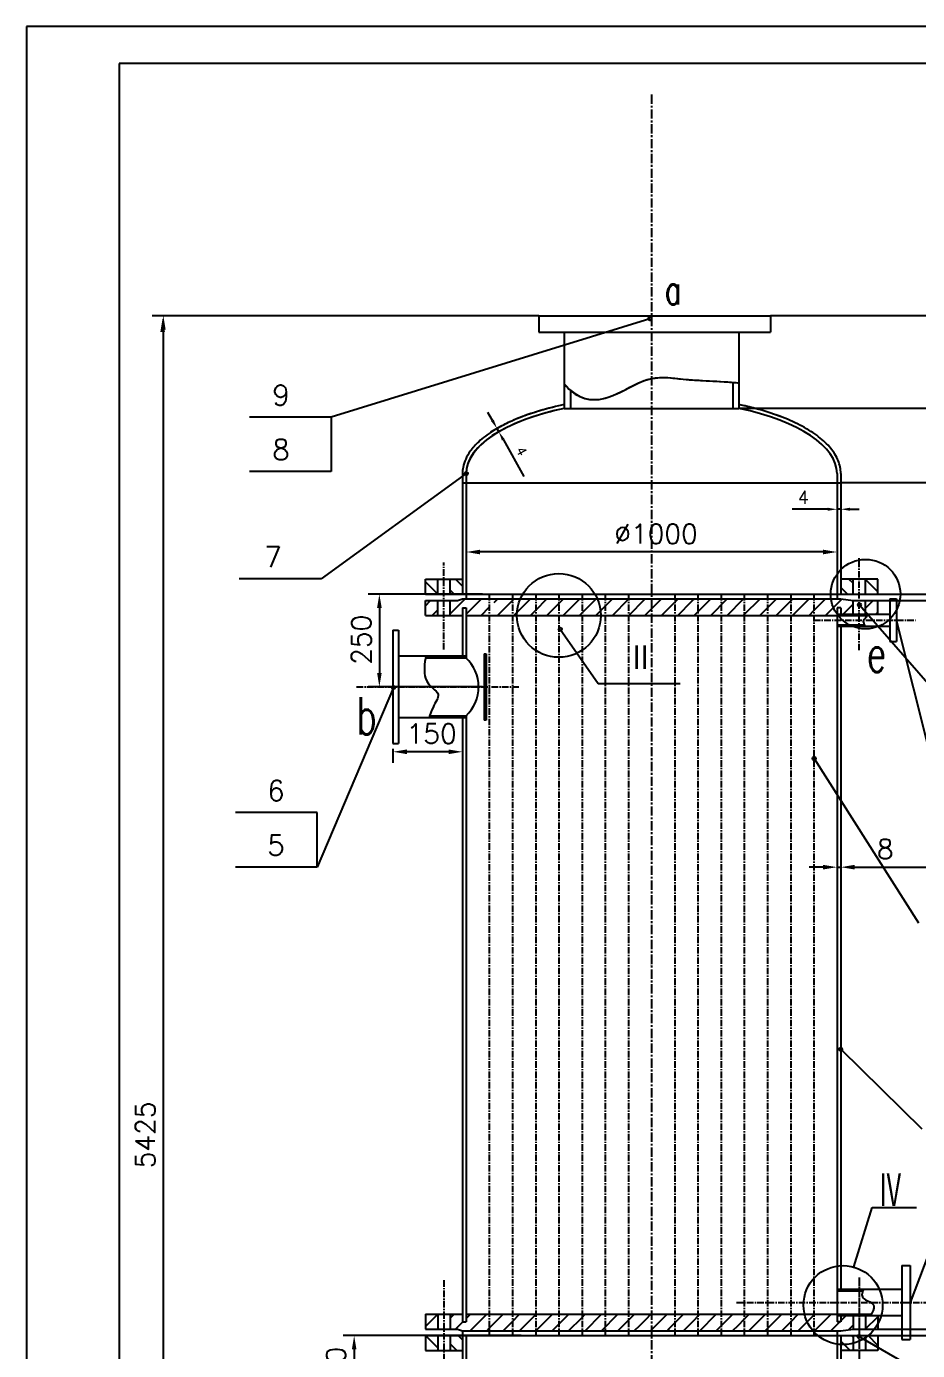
# Model space of a CAD drawing. Header units: millimetres. Extents: x 4178 to 18518, y 3515 to 11925.
# Drawn here: x 4178 to 6580, y 8353 to 11925 of the extents above; entities that cross this region are included whole.
import ezdxf

# ---------------------------------------------------------------- set-up
doc = ezdxf.new("R2010")
doc.units = ezdxf.units.MM
doc.linetypes.add('CENTER', pattern=[2, 1.25, -0.25, 0.25, -0.25])
for name, color, linetype in [('1轮廓实线层', 1, 'Continuous'), ('2细线层', 2, 'Continuous'), ('3中心线层', 3, 'CENTER'), ('5剖面线层', 2, 'Continuous'), ('6文字层', 2, 'Continuous'), ('7标注层', 4, 'Continuous'), ('TEXT', 2, 'Continuous'), ('图框层', 1, 'Continuous')]:
    doc.layers.add(name, color=color, linetype=linetype)
doc.styles.add('PC_TEXTSTYLE', font='txt.shx', dxfattribs={"bigfont": 'hzfs.shx'})

msp = doc.modelspace()

# ---------------------------------------------------------------- linework, layer by layer
at = {"layer": '1轮廓实线层', "ltscale": 14}
for p, q in [((5559.1, 11144.4, 0), (5559.1, 11100.1, 0)), ((6184.1, 11144.4, 0), (6184.1, 11100.1, 0)), ((5559.1, 11100.1, 0), (6184.1, 11100.1, 0)), ((5627.8, 11100.1, 0), (5627.8, 10894.4, 0)), ((6099, 11100.1, 0), (6099, 10894.4, 0)), ((6082.1, 10964.7, 0), (6082.1, 10894.4, 0)), ((5644.6, 10942.9, 0), (5644.6, 10894.4, 0)), ((5353.4, 10718.5, 0), (5353.4, 10393.5, 0)), ((5363.4, 10718.5, 0), (5363.4, 10380.7, 0)), ((6363.4, 10718.5, 0), (6363.4, 10380.7, 0)), ((6373.4, 10718.5, 0), (6373.4, 10393.5, 0)), ((5353.4, 10693.5, 0), (6373.4, 10693.5, 0)), ((6363.4, 10590.6, 0), (6363.4, 10393.5, 0)), ((6373.4, 10590.6, 0), (6373.4, 10393.5, 0)), ((5253.4, 10393.5, 0), (5253.4, 10433.5, 0)), ((5253.4, 10433.5, 0), (5353.4, 10433.5, 0)), ((5286.5, 10393.5, 0), (5286.5, 10433.5, 0)), ((5320.3, 10393.5, 0), (5320.3, 10433.5, 0)), ((6473.4, 10433.5, 0), (6373.4, 10433.5, 0)), ((6406.5, 10393.5, 0), (6406.5, 10433.5, 0)), ((6440.3, 10393.5, 0), (6440.3, 10433.5, 0)), ((6473.4, 10393.5, 0), (6473.4, 10433.5, 0)), ((5253.4, 10393.5, 0), (5984.6, 10393.5, 0)), ((5984.6, 10393.5, 0), (6473.4, 10393.5, 0)), ((5253.4, 10336, 0), (5253.4, 10376, 0)), ((5286.5, 10336, 0), (5286.5, 10376, 0)), ((5320.3, 10336, 0), (5320.3, 10376, 0)), ((5353.4, 10380.7, 0), (5738.4, 10380.7, 0)), ((5738.4, 10380.6, 0), (6373.4, 10380.7, 0)), ((6406.5, 10339.4, 0), (6406.5, 10376, 0)), ((6440.3, 10339.4, 0), (6440.3, 10376, 0)), ((6473.4, 10339.4, 0), (6473.4, 10376, 0)), ((6505.4, 10380.9, 0), (6505.4, 10265.9, 0)), ((6505.4, 10380.9, 0), (6523.4, 10380.9, 0)), ((6523.4, 10380.9, 0), (6523.4, 10265.9, 0)), ((5253.4, 10336, 0), (5353.4, 10336, 0)), ((5353.4, 10356.7, 0), (5363.4, 10356.7, 0)), ((5353.4, 10356.7, 0), (5353.4, 10226.6, 0)), ((5363.4, 10356.7, 0), (5363.4, 10221.6, 0)), ((5363.4, 10336, 0), (5738.4, 10336, 0)), ((5738.4, 10336, 0), (6363.4, 10336.1, 0)), ((6373.4, 10356.2, 0), (6363.4, 10356.2, 0)), ((6363.4, 10356.2, 0), (6363.4, 10106, 0)), ((6363.4, 10339.4, 0), (6505.4, 10339.4, 0)), ((6363.4, 10335.9, 0), (6444.3, 10335.9, 0)), ((6373.4, 10356.2, 0), (6373.4, 10339.4, 0)), ((5165.9, 10296.6, 0), (5180.9, 10296.6, 0)), ((5165.9, 10296.6, 0), (5165.9, 9990.4, 0)), ((5180.9, 10296.6, 0), (5180.9, 9990.4, 0)), ((5353.4, 10310.4, 0), (5353.4, 10226.6, 0)), ((5363.4, 10315.4, 0), (5363.4, 10221.6, 0)), ((6363.4, 10310.9, 0), (6436.8, 10310.9, 0)), ((6363.4, 10307.4, 0), (6505.4, 10307.4, 0)), ((6373.4, 10307.4, 0), (6373.4, 10109.5, 0)), ((5353.4, 10268.5, 0), (5353.4, 10226.6, 0)), ((5363.4, 10268.5, 0), (5363.4, 10221.6, 0)), ((6363.4, 10268.5, 0), (6363.4, 10106, 0)), ((6373.4, 10268.5, 0), (6373.4, 10109.5, 0)), ((6505.4, 10265.9, 0), (6523.4, 10265.9, 0)), ((5180.9, 10226.6, 0), (5363.4, 10226.6, 0)), ((5253.8, 10221.6, 0), (5363.4, 10221.6, 0)), ((6363.4, 10113, 0), (6363.4, 10018.5, 0)), ((6363.4, 10113, 0), (6363.4, 9491, 0)), ((6373.4, 10109.5, 0), (6373.4, 10018.5, 0)), ((6373.4, 10109.5, 0), (6373.4, 9515.7, 0)), ((5180.9, 10060.4, 0), (5363.4, 10060.4, 0)), ((5265, 10065.4, 0), (5363.4, 10065.4, 0)), ((5353.4, 10060.4, 0), (5353.4, 10018.5, 0)), ((5353.4, 10060.4, 0), (5353.4, 9515.7, 0)), ((5363.4, 10065.4, 0), (5363.4, 10018.5, 0)), ((5363.4, 10065.4, 0), (5363.4, 9491, 0)), ((5165.9, 9990.4, 0), (5180.9, 9990.4, 0)), ((5363.4, 9540.5, 0), (5363.4, 9018.5, 0)), ((6363.4, 9540.5, 0), (6363.4, 9018.5, 0)), ((5353.4, 9515.7, 0), (5353.4, 9018.5, 0)), ((6373.4, 9515.7, 0), (6373.4, 9018.5, 0)), ((5353.4, 9018.5, 0), (5353.4, 8430.2, 0)), ((5363.4, 9018.5, 0), (5363.4, 8430.2, 0)), ((6363.4, 9018.5, 0), (6363.4, 8674.7, 0)), ((6373.4, 9018.5, 0), (6373.4, 8679.1, 0)), ((6363.4, 8683.5, 0), (6363.4, 8430.8, 0)), ((6373.4, 8679.1, 0), (6373.4, 8518.5, 0)), ((6538.4, 8582.9, 0), (6560.9, 8582.9, 0)), ((6538.4, 8582.9, 0), (6538.4, 8382.9, 0)), ((6560.9, 8582.9, 0), (6560.9, 8382.9, 0)), ((6363.4, 8518.5, 0), (6538.4, 8518.5, 0)), ((6363.4, 8514.1, 0), (6433.1, 8514.1, 0)), ((5253.4, 8451, 0), (5353.4, 8451, 0)), ((5253.4, 8451, 0), (5253.4, 8410.9, 0)), ((5286.5, 8451, 0), (5286.5, 8410.9, 0)), ((5320.3, 8451, 0), (5320.3, 8410.9, 0)), ((5353.4, 8430.2, 0), (5363.4, 8430.2, 0)), ((5363.4, 8451, 0), (5988.4, 8450.9, 0)), ((5988.4, 8450.9, 0), (6363.4, 8450.9, 0)), ((6363.4, 8451.6, 0), (6456, 8451.6, 0)), ((6363.4, 8447.2, 0), (6538.4, 8447.2, 0)), ((6373.4, 8430.8, 0), (6363.4, 8430.8, 0)), ((6373.4, 8447.2, 0), (6373.4, 8430.8, 0)), ((6406.5, 8447.2, 0), (6406.5, 8410.9, 0)), ((6440.3, 8447.2, 0), (6440.3, 8410.9, 0)), ((6473.4, 8447.2, 0), (6473.4, 8410.9, 0)), ((5253.4, 8393.5, 0), (6473.4, 8393.5, 0)), ((5253.4, 8393.5, 0), (5984.6, 8393.5, 0)), ((5253.4, 8393.5, 0), (5253.4, 8353.5, 0)), ((5286.5, 8393.5, 0), (5286.5, 8353.5, 0)), ((5320.3, 8393.5, 0), (5320.3, 8353.5, 0)), ((5353.4, 8406.3, 0), (5988.4, 8406.2, 0)), ((5353.4, 8406, 0), (5353.4, 8131, 0)), ((5353.4, 8393.5, 0), (6373.4, 8393.5, 0)), ((5363.4, 8393.5, 0), (5363.4, 8131, 0)), ((5984.6, 8393.5, 0), (6473.4, 8393.5, 0)), ((5988.4, 8406.3, 0), (6373.4, 8406.3, 0)), ((6363.4, 8406, 0), (6363.4, 8131, 0)), ((6373.4, 8393.5, 0), (6373.4, 8131, 0)), ((6406.5, 8393.5, 0), (6406.5, 8353.5, 0)), ((6440.3, 8393.5, 0), (6440.3, 8353.5, 0)), ((6473.4, 8393.5, 0), (6473.4, 8353.5, 0)), ((6538.4, 8382.9, 0), (6560.9, 8382.9, 0)), ((5253.4, 8353.5, 0), (5353.4, 8353.5, 0)), ((6473.4, 8353.5, 0), (6373.4, 8353.5, 0))]:
    msp.add_line(p, q, dxfattribs=at)
at = {"layer": '1轮廓实线层', "color": 1, "ltscale": 14}
for p, q in [((6178.3, 10883.8, 0), (6178.3, 10883.8, 0)), ((5412, 10232.8, 0), (5412, 10053.8, 0)), ((5412, 10232.8, 0), (5417.6, 10232.8, 0)), ((5417.6, 10232.8, 0), (5417.6, 10053.8, 0)), ((5417.6, 10053.8, 0), (5412, 10053.8, 0))]:
    msp.add_line(p, q, dxfattribs=at)
msp.add_arc((5289.8, 10143.2, 0), 107.1, 313.3617, 47.0479, dxfattribs=at)
at = {"layer": '1轮廓实线层', "color": 3, "ltscale": 14}
for points, knots in [([(5254.9, 10226.6, 0), (5250.8, 10208.3, 0), (5244.8, 10147.6, 0), (5301.8, 10130.5, 0), (5275.7, 10095.1, 0), (5265.9, 10069.6, 0), (5263.6, 10060.4, 0)], [32.834464, 32.834464, 32.834464, 32.834464, 63.23069, 107.340014, 136.957802, 155.273918, 155.273918, 155.273918, 155.273918]), ([(6435.2, 8518.5, 0), (6429.4, 8507.8, 0), (6427.5, 8489.9, 0), (6472, 8481, 0), (6459.1, 8456.5, 0), (6453.3, 8447.2, 0)], [30.159235, 30.159235, 30.159235, 30.159235, 57.384304, 83.587746, 100.810676, 100.810676, 100.810676, 100.810676])]:
    msp.add_open_spline(points, degree=3, knots=knots, dxfattribs=at)
at = {"layer": '2细线层', "ltscale": 14}
for points, knots in [([(5628.1, 10959.4, 0), (5702.5, 10874, 0), (5833, 10992.7, 0), (5945.7, 10969.8, 0), (6044.8, 10968.3, 0), (6099, 10963.3, 0)], [38.718512, 38.718512, 38.718512, 38.718512, 194.261717, 304.6788, 430.169343, 430.169343, 430.169343, 430.169343]), ([(5644.6, 10942.9, 0), (5713.7, 10884, 0), (5795.1, 10955.8, 0), (5854.8, 10973.3, 0), (5863.4, 10975, 0)], [50.220445, 50.220445, 50.220445, 50.220445, 194.261717, 219.272704, 219.272704, 219.272704, 219.272704]), ([(5863.4, 10975, 0), (5892.5, 10980.8, 0), (5952.3, 10970.4, 0), (6033.9, 10968.5, 0), (6082.1, 10964.7, 0)], [219.272704, 219.272704, 219.272704, 219.272704, 304.6788, 417.111484, 417.111484, 417.111484, 417.111484])]:
    msp.add_open_spline(points, degree=3, knots=knots, dxfattribs=at)
for points in [[(6082.1, 10964.7, 0), (6087.7, 10964.3, 0), (6093.4, 10963.8, 0), (6099, 10963.3, 0)], [(5628.1, 10959.4, 0), (5633.6, 10953.1, 0), (5639.1, 10947.6, 0), (5644.6, 10942.9, 0)]]:
    msp.add_open_spline(points, degree=3, dxfattribs=at)
at = {"layer": '3中心线层', "color": 3, "ltscale": 20}
msp.add_line((5863.4, 11741, 0), (5863.4, 6588.2, 0), dxfattribs=at)
at = {"layer": '3中心线层', "color": 3, "ltscale": 14}
for p, q in [((5303.4, 10331, 0), (5303.4, 10478.7, 0)), ((6423.4, 10242, 0), (6423.4, 10493.1, 0)), ((5425.8, 10393.5, 0), (5425.8, 8393.5, 0)), ((5488.3, 10393.5, 0), (5488.3, 8393.5, 0)), ((5550.8, 10393.5, 0), (5550.8, 8393.5, 0)), ((5613.3, 10393.5, 0), (5613.3, 8393.5, 0)), ((5675.8, 10393.5, 0), (5675.8, 8393.5, 0)), ((5738.4, 10393.5, 0), (5738.4, 8393.5, 0)), ((5800.9, 10393.5, 0), (5800.9, 8393.5, 0)), ((5925.9, 10393.5, 0), (5925.9, 8393.5, 0)), ((5988.4, 10393.5, 0), (5988.4, 8393.5, 0)), ((6050.9, 10393.5, 0), (6050.9, 8393.5, 0)), ((6050.9, 10393.5, 0), (6050.9, 8393.5, 0)), ((6113.4, 10393.5, 0), (6113.4, 8393.5, 0)), ((6175.9, 10393.5, 0), (6175.9, 8393.5, 0)), ((6238.4, 10393.5, 0), (6238.4, 8393.5, 0)), ((6300.9, 10393.5, 0), (6300.9, 8393.5, 0)), ((5303.4, 10244.2, 0), (5303.4, 10331, 0)), ((6300.9, 10323.4, 0), (6575.2, 10323.4, 0)), ((5067.9, 10143.5, 0), (5506, 10143.5, 0)), ((5303.4, 8542.8, 0), (5303.4, 8456, 0)), ((6423.4, 8550.4, 0), (6423.4, 8301.5, 0)), ((6423.4, 8545, 0), (6423.4, 8293.9, 0)), ((6092.4, 8482.9, 0), (6734.6, 8482.9, 0)), ((5303.4, 8456, 0), (5303.4, 8308.3, 0))]:
    msp.add_line(p, q, dxfattribs=at)
at = {"layer": '5剖面线层', "ltscale": 14}
for p, q in [((5353.4, 10415, 0), (5334.9, 10433.5, 0)), ((6406.5, 10422.6, 0), (6395.6, 10433.5, 0)), ((6473.4, 10399.9, 0), (6440.3, 10433, 0)), ((5286.5, 10393.5, 0), (5253.4, 10426.7, 0)), ((5330.7, 10393.5, 0), (5320.3, 10404, 0)), ((6391.4, 10393.5, 0), (6373.4, 10411.5, 0)), ((5253.4, 10362.2, 0), (5267.2, 10376, 0)), ((5320.3, 10340.7, 0), (5360.2, 10380.7, 0)), ((5363.4, 10339.7, 0), (5404.4, 10380.7, 0)), ((5403.9, 10336, 0), (5425.8, 10357.9, 0)), ((5438.6, 10370.7, 0), (5448.6, 10380.7, 0)), ((5448.1, 10336, 0), (5488.3, 10376.2, 0)), ((5488.3, 10376.2, 0), (5492.8, 10380.7, 0)), ((5492.3, 10336, 0), (5537, 10380.7, 0)), ((5550.8, 10350.3, 0), (5581.2, 10380.7, 0)), ((5580.7, 10336, 0), (5613.3, 10368.6, 0)), ((5613.3, 10368.6, 0), (5625.4, 10380.7, 0)), ((5624.9, 10336, 0), (5663.3, 10374.4, 0)), ((5663.3, 10374.4, 0), (5669.6, 10380.7, 0)), ((5675.8, 10342.7, 0), (5713.8, 10380.7, 0)), ((5713.3, 10336, 0), (5757.9, 10380.6, 0)), ((5757.5, 10336, 0), (5802.1, 10380.6, 0)), ((5801.7, 10336, 0), (5846.3, 10380.6, 0)), ((5848.2, 10338.4, 0), (5890.5, 10380.6, 0)), ((5910.7, 10356.7, 0), (5934.7, 10380.6, 0)), ((5934.3, 10336, 0), (5973.2, 10375, 0)), ((5973.2, 10375, 0), (5978.9, 10380.6, 0)), ((5978.5, 10336, 0), (6023.1, 10380.6, 0)), ((6022.7, 10336, 0), (6067.3, 10380.7, 0)), ((6066.9, 10336.1, 0), (6111.5, 10380.7, 0)), ((6113.4, 10338.4, 0), (6155.7, 10380.7, 0)), ((6175.9, 10356.7, 0), (6199.9, 10380.7, 0)), ((6199.5, 10336.1, 0), (6238.4, 10375, 0)), ((6238.4, 10375, 0), (6244.1, 10380.7, 0)), ((6243.7, 10336.1, 0), (6288.3, 10380.7, 0)), ((6300.9, 10349.1, 0), (6332.5, 10380.7, 0)), ((6332.1, 10336.1, 0), (6353.6, 10357.6, 0)), ((6353.6, 10357.6, 0), (6376.3, 10380.3, 0)), ((6379.6, 10339.4, 0), (6406.5, 10366.3, 0)), ((6440.3, 10355.9, 0), (6460.4, 10376, 0)), ((5271.3, 10336, 0), (5286.5, 10351.2, 0)), ((5536.5, 10336, 0), (5550.8, 10350.3, 0)), ((5669.1, 10336, 0), (5675.8, 10342.7, 0)), ((5845.9, 10336, 0), (5848.2, 10338.4, 0)), ((5890.1, 10336, 0), (5910.7, 10356.7, 0)), ((6111.1, 10336.1, 0), (6113.4, 10338.4, 0)), ((6155.3, 10336.1, 0), (6175.9, 10356.7, 0)), ((6287.9, 10336.1, 0), (6300.9, 10349.1, 0)), ((6468, 10339.4, 0), (6473.4, 10344.8, 0)), ((5253.4, 8417.7, 0), (5286.5, 8450.8, 0)), ((5320.3, 8440.4, 0), (5330.8, 8451, 0)), ((5335, 8410.9, 0), (5354.3, 8430.2, 0)), ((5363.4, 8439.3, 0), (5375, 8451, 0)), ((5374.5, 8406.3, 0), (5419.2, 8451, 0)), ((5425.8, 8413.4, 0), (5463.4, 8451, 0)), ((5462.9, 8406.3, 0), (5488.3, 8431.7, 0)), ((5488.3, 8431.7, 0), (5507.6, 8451, 0)), ((5507.1, 8406.3, 0), (5550.8, 8450, 0)), ((5550.8, 8450, 0), (5551.8, 8451, 0)), ((5551.3, 8406.3, 0), (5596, 8451, 0)), ((5613.3, 8424.1, 0), (5640.2, 8451, 0)), ((5639.7, 8406.3, 0), (5675.8, 8442.4, 0)), ((5675.8, 8442.4, 0), (5684.4, 8451, 0)), ((5683.9, 8406.3, 0), (5728.6, 8451, 0)), ((5728.1, 8406.3, 0), (5772.7, 8450.9, 0)), ((5772.3, 8406.3, 0), (5816.9, 8450.9, 0)), ((5832.1, 8421.9, 0), (5848.3, 8438.1, 0)), ((5848.3, 8438.1, 0), (5861.1, 8450.9, 0)), ((5860.7, 8406.3, 0), (5905.3, 8450.9, 0)), ((5910.8, 8412.2, 0), (5949.5, 8450.9, 0)), ((5949.1, 8406.3, 0), (5973.3, 8430.5, 0)), ((5973.3, 8430.5, 0), (5993.7, 8450.9, 0)), ((5993.3, 8406.3, 0), (6037.9, 8450.9, 0)), ((6037.4, 8406.3, 0), (6082, 8450.9, 0)), ((6097.3, 8421.9, 0), (6113.4, 8438.1, 0)), ((6113.4, 8438.1, 0), (6126.2, 8450.9, 0)), ((6125.8, 8406.3, 0), (6170.4, 8450.9, 0)), ((6175.9, 8412.2, 0), (6214.6, 8450.9, 0)), ((6214.2, 8406.3, 0), (6238.4, 8430.5, 0)), ((6238.4, 8430.5, 0), (6258.8, 8450.9, 0)), ((6258.4, 8406.3, 0), (6300.9, 8448.8, 0)), ((6300.9, 8448.8, 0), (6303, 8450.9, 0)), ((6302.6, 8406.3, 0), (6347.2, 8450.9, 0)), ((6347.4, 8406.9, 0), (6371.3, 8430.8, 0)), ((6373.4, 8432.8, 0), (6387.8, 8447.2, 0)), ((6440.3, 8411.3, 0), (6473.4, 8444.4, 0)), ((5286.5, 8360.6, 0), (5253.6, 8393.5, 0)), ((5353.4, 8382.1, 0), (5342, 8393.5, 0)), ((5418.7, 8406.3, 0), (5425.8, 8413.4, 0)), ((5595.5, 8406.3, 0), (5613.3, 8424.1, 0)), ((5816.5, 8406.3, 0), (5832.1, 8421.9, 0)), ((5904.9, 8406.3, 0), (5910.8, 8412.2, 0)), ((6081.6, 8406.3, 0), (6097.3, 8421.9, 0)), ((6170, 8406.3, 0), (6175.9, 8412.2, 0)), ((6346.8, 8406.3, 0), (6347.4, 8406.9, 0)), ((6393.9, 8409.2, 0), (6406.5, 8421.8, 0)), ((6406.5, 8389.6, 0), (6402.7, 8393.5, 0)), ((6473.4, 8367, 0), (6446.9, 8393.5, 0)), ((5337.8, 8353.5, 0), (5320.3, 8371, 0)), ((6398.5, 8353.5, 0), (6373.4, 8378.6, 0)), ((6442.7, 8353.5, 0), (6440.3, 8355.9, 0))]:
    msp.add_line(p, q, dxfattribs=at)
at = {"layer": '7标注层', "ltscale": 14}
for p, q in [((5559.1, 11144.4, 0), (4516.7, 11144.4, 0)), ((6755.2, 11144.4, 0), (6184.1, 11144.4, 0)), ((5858.5, 11136.1, 0), (4999.7, 10871.2, 0)), ((4546.7, 11106.9, 0), (4546.7, 6775.4, 0)), ((6755.2, 10894.4, 0), (6099, 10894.4, 0)), ((4999.7, 10871.2, 0), (4779.2, 10871.2, 0)), ((4999.7, 10871.2, 0), (4999.7, 10724.2, 0)), ((4999.7, 10724.2, 0), (4779.2, 10724.2, 0)), ((5363.4, 10718.5, 0), (4972, 10435, 0)), ((6762.6, 10693.5, 0), (6373.4, 10693.5, 0)), ((6338.4, 10622.4, 0), (6242.5, 10622.4, 0)), ((6363.4, 10624.3, 0), (6363.4, 10602.4, 0)), ((6373.4, 10622.4, 0), (6363.4, 10622.4, 0)), ((6373.4, 10624.3, 0), (6373.4, 10602.4, 0)), ((6398.4, 10622.4, 0), (6423.4, 10622.4, 0)), ((5363.4, 10513.1, 0), (5363.4, 10477.1, 0)), ((6325.9, 10507.1, 0), (5400.9, 10507.1, 0)), ((6363.4, 10513.1, 0), (6363.4, 10477.1, 0)), ((4972, 10435, 0), (4751.5, 10435, 0)), ((5407.4, 10393.5, 0), (5099.3, 10393.5, 0)), ((6363.4, 10393.5, 0), (6935.8, 10393.5, 0)), ((6423.9, 10364.6, 0), (6627.4, 10132, 0)), ((5129.3, 10356, 0), (5129.3, 10181, 0)), ((5617.1, 10298.7, 0), (5719.7, 10152.6, 0)), ((5407.4, 10143.5, 0), (5099.3, 10143.5, 0)), ((5719.7, 10152.6, 0), (5940.2, 10152.6, 0)), ((5167, 10141.5, 0), (4961.7, 9657.2, 0)), ((5165.9, 9976.6, 0), (5165.9, 9938.2, 0)), ((5315.9, 9968.2, 0), (5203.4, 9968.2, 0)), ((5353.4, 9976.6, 0), (5353.4, 9938.2, 0)), ((6301.7, 9950.1, 0), (6582.8, 9507, 0)), ((4961.7, 9804.2, 0), (4741.2, 9804.2, 0)), ((4961.7, 9657.2, 0), (4961.7, 9804.2, 0)), ((4961.7, 9657.2, 0), (4741.2, 9657.2, 0)), ((6373.2, 9165.6, 0), (6592.4, 8950.8, 0)), ((5511.4, 8393.5, 0), (5031.3, 8393.5, 0)), ((5061.3, 8356, 0), (5061.3, 8231, 0))]:
    msp.add_line(p, q, dxfattribs=at)
at = {"layer": '7标注层', "color": 4, "ltscale": 14}
for p, q in [((6473.4, 10376, 0), (6998.1, 10376, 0)), ((6616.5, 9954.5, 0), (6523.4, 10323.4, 0)), ((6408.3, 8578.5, 0), (6458.1, 8739.2, 0)), ((6458.1, 8739.2, 0), (6578, 8739.2, 0)), ((6610.6, 8615.5, 0), (6560.9, 8482.9, 0)), ((6473.4, 8410.9, 0), (6967.9, 8410.9, 0)), ((6473.4, 8410.9, 0), (6925.8, 8410.9, 0)), ((6473.4, 8393.5, 0), (6967.7, 8393.5, 0)), ((6646, 8262.3, 0), (6422.3, 8391.1, 0))]:
    msp.add_line(p, q, dxfattribs=at)
at = {"layer": '7标注层', "ltscale": 14}
for centre, radius in [((5858.5, 11136.1, 0), 4.5), ((5363.4, 10718.5, 0), 4.5), ((6440.3, 10393.5, 0), 93.8), ((5613.3, 10336, 0), 113), ((6423.9, 10364.6, 0), 4.5), ((5617.1, 10298.7, 0), 4.5), ((5167, 10141.5, 0), 4.5), ((6301.7, 9950.1, 0), 4.5), ((6373.2, 9165.6, 0), 4.5), ((6379.7, 8475.7, 0), 106.6), ((6422.3, 8391.1, 0), 4.5)]:
    msp.add_circle(centre, radius, dxfattribs=at)
for points in [[(4540.5, 11106.9, 0), (4553, 11106.9, 0), (4546.7, 11144.4, 0)], [(6338.4, 10626.5, 0), (6338.4, 10618.2, 0), (6363.4, 10622.4, 0)], [(6398.4, 10626.5, 0), (6398.4, 10618.2, 0), (6373.4, 10622.4, 0)], [(5400.9, 10513.3, 0), (5400.9, 10500.8, 0), (5363.4, 10507.1, 0)], [(6325.9, 10513.3, 0), (6325.9, 10500.8, 0), (6363.4, 10507.1, 0)], [(5123.1, 10356, 0), (5135.6, 10356, 0), (5129.3, 10393.5, 0)], [(5123.1, 10181, 0), (5135.6, 10181, 0), (5129.3, 10143.5, 0)], [(5203.4, 9974.4, 0), (5203.4, 9961.9, 0), (5165.9, 9968.2, 0)], [(5315.9, 9974.4, 0), (5315.9, 9961.9, 0), (5353.4, 9968.2, 0)], [(5055.1, 8356, 0), (5067.6, 8356, 0), (5061.3, 8393.5, 0)]]:
    msp.add_solid(points, dxfattribs=at)
at = {"layer": '7标注层', "linetype": 'ByBlock', "ltscale": 14}
msp.add_solid([(4551.1, 11100.4, 0), (4538.6, 11100.4, 0), (4544.9, 11137.9, 0)], dxfattribs=at)
at = {"layer": 'DEFPOINTS', "color": 0, "linetype": 'ByBlock', "ltscale": 14}
msp.add_point((5974.4, 11138, 0), dxfattribs=at)
at = {"layer": 'TEXT', "color": 2, "ltscale": 14}
for p, q in [((5434.2, 10862, 0), (5422, 10883.8, 0)), ((5451, 10842.8, 0), (5429, 10830.4, 0)), ((5455.9, 10834.1, 0), (5433.9, 10821.7, 0)), ((5446.4, 10840.2, 0), (5451.3, 10831.5, 0)), ((5463.6, 10809.7, 0), (5519, 10710.8, 0)), ((6363.4, 9754.4, 0), (6363.4, 9626.9, 0)), ((6373.4, 9754.4, 0), (6373.4, 9626.9, 0)), ((6325.9, 9656.9, 0), (6288.4, 9656.9, 0)), ((6363.4, 9656.9, 0), (6373.4, 9656.9, 0)), ((6410.9, 9656.9, 0), (6615.9, 9656.9, 0))]:
    msp.add_line(p, q, dxfattribs=at)
for points in [[(5437.9, 10864, 0), (5430.6, 10860, 0), (5446.4, 10840.2, 0)], [(5467.2, 10811.7, 0), (5459.9, 10807.6, 0), (5451.3, 10831.5, 0)], [(6325.9, 9663.2, 0), (6325.9, 9650.7, 0), (6363.4, 9656.9, 0)], [(6410.9, 9663.2, 0), (6410.9, 9650.7, 0), (6373.4, 9656.9, 0)]]:
    msp.add_solid(points, dxfattribs=at)
at = {"layer": '图框层', "color": 3, "ltscale": 14}
for p, q in [((4177.7, 11924.6), (4177.7, 3514.6)), ((10117.7, 11924.6), (4177.7, 11924.6))]:
    msp.add_line(p, q, dxfattribs=at)
at = {"layer": '图框层', "ltscale": 14}
for p, q in [((4427.7, 11824.6), (4427.7, 3614.6)), ((10017.7, 11824.6), (4427.7, 11824.6)), ((5559.1, 11144.4, 0), (6184.1, 11144.4, 0)), ((5627.8, 10894.4, 0), (6099, 10894.4, 0)), ((5253.4, 10376, 0), (5340, 10376, 0)), ((5340, 10376, 0), (5353.4, 10380.7, 0)), ((6373.4, 10380.7, 0), (6406.5, 10376, 0)), ((6406.5, 10376, 0), (6473.4, 10376, 0)), ((5253.4, 8410.9, 0), (5340, 8410.9, 0)), ((5340, 8410.9, 0), (5353.4, 8406.3, 0)), ((6373.4, 8406.3, 0), (6406.5, 8410.9, 0)), ((6406.5, 8410.9, 0), (6473.4, 8410.9, 0))]:
    msp.add_line(p, q, dxfattribs=at)
at = {"layer": '图框层'}
for p, q in [((5863.4, 9393.5, 0), (5863.4, 9393.5, 0)), ((5863.4, 9393.5, 0), (5863.4, 9392.3, 0)), ((5863.4, 9392.3, 0), (5863.4, 9393.5, 0)), ((5863.4, 9392.3, 0), (5863.4, 9392.3, 0))]:
    msp.add_line(p, q, dxfattribs=at)
at = {"layer": '图框层', "ltscale": 14}
for start_param, end_param in [(5.203096, 6.283185), (5.203096, 5.664966), (3.141593, 4.221682), (3.141593, 4.221682), (5.664966, 6.260625), (6.260625, 6.283185)]:
    msp.add_ellipse((5863.4, 10718.5, 0), major_axis=(-500, 0), ratio=0.398798, start_param=start_param, end_param=end_param, dxfattribs=at)
for points, knots in [([(5627.8, 10904.6, 0), (5622.7, 10903.5, 0), (5617.7, 10902.4, 0), (5589.1, 10895.9, 0), (5566.6, 10889.7, 0), (5524.2, 10876, 0), (5504.4, 10868.5, 0), (5467.9, 10852.2, 0), (5451.2, 10843.4, 0), (5421.4, 10824.7, 0), (5408.3, 10814.8, 0), (5388.2, 10796.2, 0), (5380.5, 10787.6, 0), (5369.3, 10771.8, 0), (5365.2, 10764.7, 0), (5358.8, 10750.3, 0), (5356.4, 10742.9, 0), (5353.9, 10729.8, 0), (5353.4, 10724.1, 0), (5353.4, 10718.5, 0)], [5.198428, 5.198428, 5.198428, 5.198428, 5.232372, 5.232372, 5.393666, 5.393666, 5.55496, 5.55496, 5.716254, 5.716254, 5.877548, 5.877548, 6.006734, 6.006734, 6.107098, 6.107098, 6.207461, 6.207461, 6.283185, 6.283185, 6.283185, 6.283185]), ([(5627.8, 10904.6, 0), (5622.7, 10903.5, 0), (5617.7, 10902.4, 0), (5590.2, 10896.1, 0), (5568.7, 10890.3, 0), (5548.4, 10883.8, 0)], [5.1984278, 5.1984278, 5.1984278, 5.1984278, 5.2323724, 5.2323724, 5.38608, 5.38608, 5.38608, 5.38608]), ([(6373.4, 10718.5, 0), (6373.4, 10724.4, 0), (6372.8, 10730.3, 0), (6370.5, 10742.1, 0), (6368.7, 10747.9, 0), (6364.1, 10759.4, 0), (6361.3, 10765, 0), (6354.5, 10776.1, 0), (6350.6, 10781.6, 0), (6337.3, 10797.8, 0), (6326.3, 10808.2, 0), (6300.6, 10828, 0), (6285.9, 10837.4, 0), (6253, 10855.1, 0), (6234.8, 10863.3, 0), (6195.6, 10878.5, 0), (6174.4, 10885.4, 0), (6135.1, 10896.4, 0), (6117.3, 10900.7, 0), (6099, 10904.6, 0)], [3.141593, 3.141593, 3.141593, 3.141593, 3.220729, 3.220729, 3.299866, 3.299866, 3.379003, 3.379003, 3.458139, 3.458139, 3.619433, 3.619433, 3.780727, 3.780727, 3.942021, 3.942021, 4.103315, 4.103315, 4.22635, 4.22635, 4.22635, 4.22635]), ([(5534.2, 10879.1, 0), (5517.2, 10873.3, 0), (5501.1, 10867, 0), (5473.7, 10854.7, 0), (5461.9, 10848.9, 0), (5451, 10842.8, 0)], [5.4224634, 5.4224634, 5.4224634, 5.4224634, 5.5549602, 5.5549602, 5.664981, 5.664981, 5.664981, 5.664981]), ([(5548.4, 10883.8, 0), (5547.4, 10883.5, 0), (5546.4, 10883.2, 0), (5541.6, 10881.7, 0), (5537.9, 10880.4, 0), (5534.2, 10879.1, 0)], [5.38608003, 5.38608003, 5.38608003, 5.38608003, 5.39366631, 5.39366631, 5.42246337, 5.42246337, 5.42246337, 5.42246337]), ([(6373.4, 10718.5, 0), (6373.4, 10724.4, 0), (6372.8, 10730.3, 0), (6370.5, 10742.1, 0), (6368.7, 10747.9, 0), (6364.1, 10759.4, 0), (6361.3, 10765, 0), (6354.5, 10776.1, 0), (6350.6, 10781.6, 0), (6337.3, 10797.8, 0), (6326.3, 10808.2, 0), (6300.6, 10828, 0), (6285.9, 10837.4, 0), (6253, 10855.1, 0), (6234.8, 10863.3, 0), (6207.7, 10873.8, 0), (6200, 10876.6, 0), (6192.1, 10879.3, 0)], [3.1415927, 3.1415927, 3.1415927, 3.1415927, 3.2207293, 3.2207293, 3.2998659, 3.2998659, 3.3790025, 3.3790025, 3.4581392, 3.4581392, 3.6194331, 3.6194331, 3.780727, 3.780727, 3.942021, 3.942021, 4.0035907, 4.0035907, 4.0035907, 4.0035907]), ([(5446.5, 10840.2, 0), (5443, 10838.2, 0), (5439.6, 10836.1, 0), (5421.4, 10824.7, 0), (5408.3, 10814.8, 0), (5388.2, 10796.2, 0), (5380.5, 10787.6, 0), (5369.3, 10771.8, 0), (5365.2, 10764.7, 0), (5358.8, 10750.3, 0), (5356.4, 10742.9, 0), (5353.9, 10729.8, 0), (5353.4, 10724.1, 0), (5353.4, 10718.5, 0)], [5.6804596, 5.6804596, 5.6804596, 5.6804596, 5.7162542, 5.7162542, 5.8775481, 5.8775481, 6.0067343, 6.0067343, 6.1070976, 6.1070976, 6.2074609, 6.2074609, 6.2831853, 6.2831853, 6.2831853, 6.2831853]), ([(6445, 10339.4, 0), (6444.7, 10336.4, 0), (6442.4, 10329.3, 0), (6432.5, 10322.6, 0), (6435.5, 10314.3, 0), (6437.3, 10310, 0), (6438.1, 10307.4, 0)], [17.171338, 17.171338, 17.171338, 17.171338, 26.543656, 40.12421, 44.987396, 51.928172, 51.928172, 51.928172, 51.928172])]:
    msp.add_open_spline(points, degree=3, knots=knots, dxfattribs=at)
for points in [[(6142.2, 10894.4, 0), (6128.2, 10898, 0), (6113.8, 10901.5, 0), (6099, 10904.6, 0)], [(5451, 10842.8, 0), (5449.5, 10841.9, 0), (5448, 10841, 0), (5446.5, 10840.2, 0)]]:
    msp.add_open_spline(points, degree=3, dxfattribs=at)

# ---------------------------------------------------------------- texts
at = {"layer": '6文字层', "style": 'PC_TEXTSTYLE', "width": 0.667}
for s, height, p in [('a', 80, (5899.6, 11174.9, 0)), ('e', 100, (6444.1, 10183.2, 0)), ('b', 100, (5067.9, 10015.1, 0))]:
    msp.add_text(s, height=height, dxfattribs=at).set_placement(p)
at = {"layer": '7标注层', "ltscale": 14, "style": 'PC_TEXTSTYLE', "width": 0.667}
msp.add_text('Ⅳ', height=100, dxfattribs=at).set_placement((6473.4, 8733.4, 0))
at = {"layer": 'TEXT', "style": 'PC_TEXTSTYLE'}
for s, height, p in [('9', 55, (4840.5, 10902.7, 0)), ('8', 55, (4840.5, 10755.7, 0)), ('7', 55, (4818.9, 10466.5, 0)), ('Ⅱ', 73.5, (5797.3, 10184.1, 0)), ('6', 55, (4826.9, 9835.7, 0)), ('5', 55, (4826.9, 9688.7, 0))]:
    msp.add_text(s, height=height, dxfattribs=at).set_placement(p)
at = {"layer": 'TEXT', "color": 2, "style": 'PC_TEXTSTYLE'}
msp.add_text('4', height=25, rotation=299.2802, dxfattribs=at).set_placement((5496.2, 10782.1, 0))
at = {"layer": 'TEXT', "color": 3, "style": 'PC_TEXTSTYLE'}
for s, height, p in [('4', 35, (6257.5, 10637.4, 0)), ('∅1000', 52.5, (5762.8, 10529.6, 0)), ('150', 52.5, (5202.8, 9990.7, 0))]:
    msp.add_text(s, height=height, dxfattribs=at).set_placement(p)
for s, p in [('250', (5106.8, 10202.9, 0)), ('5425', (4524.2, 8844.9, 0)), ('500', (5038.8, 8227.9, 0))]:
    msp.add_text(s, height=52.5, rotation=90, dxfattribs=at).set_placement(p)
at = {"layer": 'TEXT', "color": 2, "style": 'PC_TEXTSTYLE'}
msp.add_text('8', height=52.5, dxfattribs=at).set_placement((6470.9, 9679.4, 0))

doc.saveas('drawing.dxf')
